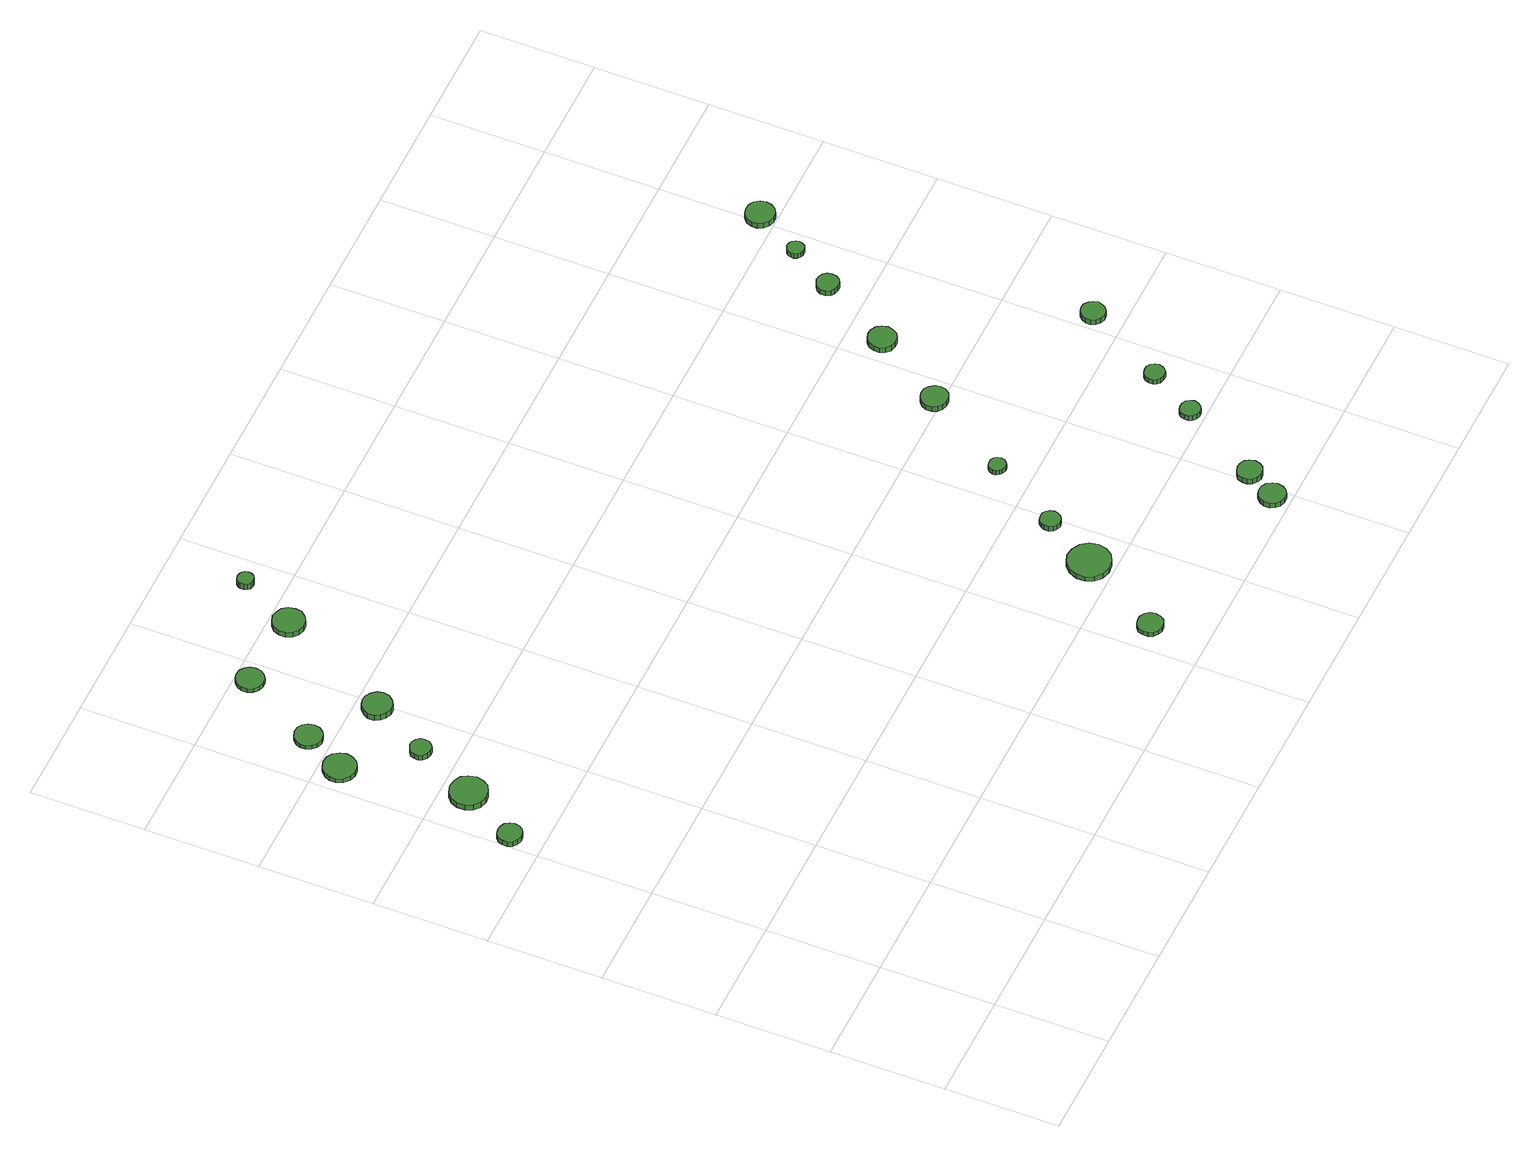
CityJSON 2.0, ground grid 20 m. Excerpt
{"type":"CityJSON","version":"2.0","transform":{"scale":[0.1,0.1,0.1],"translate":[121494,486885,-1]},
"CityObjects":{
"tree1":{"type":"SolitaryVegetationObject","attributes":{"function":"something"},"geometry":[{"type":"MultiSurface","lod":"1","boundaries":[[[0,1,2,3,4,5,6,7,8,9,10,11,12,13,14]],[[15,16,17,18,19,20,21,22,23,24,25,26,27,28,29]],[[0,29,28,1]],[[1,28,27,2]],[[2,27,26,3]],[[3,26,25,4]],[[4,25,24,5]],[[5,24,23,6]],[[6,23,22,7]],[[7,22,21,8]],[[8,21,20,9]],[[9,20,19,10]],[[10,19,18,11]],[[11,18,17,12]],[[12,17,16,13]],[[13,16,15,14]],[[14,15,29,0]]]}]},
"tree2":{"type":"SolitaryVegetationObject","attributes":{"function":"something"},"geometry":[{"type":"MultiSurface","lod":"1","boundaries":[[[30,31,32,33,34,35,36,37,38,39,40,41,42,43,44]],[[45,46,47,48,49,50,51,52,53,54,55,56,57,58,59]],[[30,59,58,31]],[[31,58,57,32]],[[32,57,56,33]],[[33,56,55,34]],[[34,55,54,35]],[[35,54,53,36]],[[36,53,52,37]],[[37,52,51,38]],[[38,51,50,39]],[[39,50,49,40]],[[40,49,48,41]],[[41,48,47,42]],[[42,47,46,43]],[[43,46,45,44]],[[44,45,59,30]]]}]},
"tree3":{"type":"SolitaryVegetationObject","attributes":{"function":"something"},"geometry":[{"type":"MultiSurface","lod":"1","boundaries":[[[60,61,62,63,64,65,66,67,68,69,70,71,72,73,74]],[[75,76,77,78,79,80,81,82,83,84,85,86,87,88,89]],[[60,89,88,61]],[[61,88,87,62]],[[62,87,86,63]],[[63,86,85,64]],[[64,85,84,65]],[[65,84,83,66]],[[66,83,82,67]],[[67,82,81,68]],[[68,81,80,69]],[[69,80,79,70]],[[70,79,78,71]],[[71,78,77,72]],[[72,77,76,73]],[[73,76,75,74]],[[74,75,89,60]]]}]},
"tree4":{"type":"SolitaryVegetationObject","attributes":{"function":"something"},"geometry":[{"type":"MultiSurface","lod":"1","boundaries":[[[90,91,92,93,94,95,96,97,98,99,100,101,102,103,104]],[[105,106,107,108,109,110,111,112,113,114,115,116,117,118,119]],[[90,119,118,91]],[[91,118,117,92]],[[92,117,116,93]],[[93,116,115,94]],[[94,115,114,95]],[[95,114,113,96]],[[96,113,112,97]],[[97,112,111,98]],[[98,111,110,99]],[[99,110,109,100]],[[100,109,108,101]],[[101,108,107,102]],[[102,107,106,103]],[[103,106,105,104]],[[104,105,119,90]]]}]},
"tree5":{"type":"SolitaryVegetationObject","attributes":{"function":"something"},"geometry":[{"type":"MultiSurface","lod":"1","boundaries":[[[120,121,122,123,124,125,126,127,128,129,130,131,132,133,134]],[[135,136,137,138,139,140,141,142,143,144,145,146,147,148,149]],[[120,149,148,121]],[[121,148,147,122]],[[122,147,146,123]],[[123,146,145,124]],[[124,145,144,125]],[[125,144,143,126]],[[126,143,142,127]],[[127,142,141,128]],[[128,141,140,129]],[[129,140,139,130]],[[130,139,138,131]],[[131,138,137,132]],[[132,137,136,133]],[[133,136,135,134]],[[134,135,149,120]]]}]},
"tree6":{"type":"SolitaryVegetationObject","attributes":{"function":"something"},"geometry":[{"type":"MultiSurface","lod":"1","boundaries":[[[150,151,152,153,154,155,156,157,158,159,160,161,162,163,164]],[[165,166,167,168,169,170,171,172,173,174,175,176,177,178,179]],[[150,179,178,151]],[[151,178,177,152]],[[152,177,176,153]],[[153,176,175,154]],[[154,175,174,155]],[[155,174,173,156]],[[156,173,172,157]],[[157,172,171,158]],[[158,171,170,159]],[[159,170,169,160]],[[160,169,168,161]],[[161,168,167,162]],[[162,167,166,163]],[[163,166,165,164]],[[164,165,179,150]]]}]},
"tree7":{"type":"SolitaryVegetationObject","attributes":{"function":"something"},"geometry":[{"type":"MultiSurface","lod":"1","boundaries":[[[180,181,182,183,184,185,186,187,188,189,190,191,192,193,194]],[[195,196,197,198,199,200,201,202,203,204,205,206,207,208,209]],[[180,209,208,181]],[[181,208,207,182]],[[182,207,206,183]],[[183,206,205,184]],[[184,205,204,185]],[[185,204,203,186]],[[186,203,202,187]],[[187,202,201,188]],[[188,201,200,189]],[[189,200,199,190]],[[190,199,198,191]],[[191,198,197,192]],[[192,197,196,193]],[[193,196,195,194]],[[194,195,209,180]]]}]},
"tree8":{"type":"SolitaryVegetationObject","attributes":{"function":"something"},"geometry":[{"type":"MultiSurface","lod":"1","boundaries":[[[210,211,212,213,214,215,216,217,218,219,220,221,222,223,224]],[[225,226,227,228,229,230,231,232,233,234,235,236,237,238,239]],[[210,239,238,211]],[[211,238,237,212]],[[212,237,236,213]],[[213,236,235,214]],[[214,235,234,215]],[[215,234,233,216]],[[216,233,232,217]],[[217,232,231,218]],[[218,231,230,219]],[[219,230,229,220]],[[220,229,228,221]],[[221,228,227,222]],[[222,227,226,223]],[[223,226,225,224]],[[224,225,239,210]]]}]},
"tree9":{"type":"SolitaryVegetationObject","attributes":{"function":"something"},"geometry":[{"type":"MultiSurface","lod":"1","boundaries":[[[240,241,242,243,244,245,246,247,248,249,250,251,252,253,254]],[[255,256,257,258,259,260,261,262,263,264,265,266,267,268,269]],[[240,269,268,241]],[[241,268,267,242]],[[242,267,266,243]],[[243,266,265,244]],[[244,265,264,245]],[[245,264,263,246]],[[246,263,262,247]],[[247,262,261,248]],[[248,261,260,249]],[[249,260,259,250]],[[250,259,258,251]],[[251,258,257,252]],[[252,257,256,253]],[[253,256,255,254]],[[254,255,269,240]]]}]},
"tree10":{"type":"SolitaryVegetationObject","attributes":{"function":"something"},"geometry":[{"type":"MultiSurface","lod":"1","boundaries":[[[270,271,272,273,274,275,276,277,278,279,280,281,282,283,284]],[[285,286,287,288,289,290,291,292,293,294,295,296,297,298,299]],[[270,299,298,271]],[[271,298,297,272]],[[272,297,296,273]],[[273,296,295,274]],[[274,295,294,275]],[[275,294,293,276]],[[276,293,292,277]],[[277,292,291,278]],[[278,291,290,279]],[[279,290,289,280]],[[280,289,288,281]],[[281,288,287,282]],[[282,287,286,283]],[[283,286,285,284]],[[284,285,299,270]]]}]},
"tree11":{"type":"SolitaryVegetationObject","attributes":{"function":"something"},"geometry":[{"type":"MultiSurface","lod":"1","boundaries":[[[300,301,302,303,304,305,306,307,308,309,310,311,312,313,314]],[[315,316,317,318,319,320,321,322,323,324,325,326,327,328,329]],[[300,329,328,301]],[[301,328,327,302]],[[302,327,326,303]],[[303,326,325,304]],[[304,325,324,305]],[[305,324,323,306]],[[306,323,322,307]],[[307,322,321,308]],[[308,321,320,309]],[[309,320,319,310]],[[310,319,318,311]],[[311,318,317,312]],[[312,317,316,313]],[[313,316,315,314]],[[314,315,329,300]]]}]},
"tree12":{"type":"SolitaryVegetationObject","attributes":{"function":"something"},"geometry":[{"type":"MultiSurface","lod":"1","boundaries":[[[330,331,332,333,334,335,336,337,338,339,340,341,342,343,344]],[[345,346,347,348,349,350,351,352,353,354,355,356,357,358,359]],[[330,359,358,331]],[[331,358,357,332]],[[332,357,356,333]],[[333,356,355,334]],[[334,355,354,335]],[[335,354,353,336]],[[336,353,352,337]],[[337,352,351,338]],[[338,351,350,339]],[[339,350,349,340]],[[340,349,348,341]],[[341,348,347,342]],[[342,347,346,343]],[[343,346,345,344]],[[344,345,359,330]]]}]},
"tree13":{"type":"SolitaryVegetationObject","attributes":{"function":"something"},"geometry":[{"type":"MultiSurface","lod":"1","boundaries":[[[360,361,362,363,364,365,366,367,368,369,370,371,372,373,374]],[[375,376,377,378,379,380,381,382,383,384,385,386,387,388,389]],[[360,389,388,361]],[[361,388,387,362]],[[362,387,386,363]],[[363,386,385,364]],[[364,385,384,365]],[[365,384,383,366]],[[366,383,382,367]],[[367,382,381,368]],[[368,381,380,369]],[[369,380,379,370]],[[370,379,378,371]],[[371,378,377,372]],[[372,377,376,373]],[[373,376,375,374]],[[374,375,389,360]]]}]},
"tree14":{"type":"SolitaryVegetationObject","attributes":{"function":"something"},"geometry":[{"type":"MultiSurface","lod":"1","boundaries":[[[390,391,392,393,394,395,396,397,398,399,400,401,402,403,404]],[[405,406,407,408,409,410,411,412,413,414,415,416,417,418,419]],[[390,419,418,391]],[[391,418,417,392]],[[392,417,416,393]],[[393,416,415,394]],[[394,415,414,395]],[[395,414,413,396]],[[396,413,412,397]],[[397,412,411,398]],[[398,411,410,399]],[[399,410,409,400]],[[400,409,408,401]],[[401,408,407,402]],[[402,407,406,403]],[[403,406,405,404]],[[404,405,419,390]]]}]},
"tree15":{"type":"SolitaryVegetationObject","attributes":{"function":"something"},"geometry":[{"type":"MultiSurface","lod":"1","boundaries":[[[420,421,422,423,424,425,426,427,428,429,430,431,432,433,434]],[[435,436,437,438,439,440,441,442,443,444,445,446,447,448,449]],[[420,449,448,421]],[[421,448,447,422]],[[422,447,446,423]],[[423,446,445,424]],[[424,445,444,425]],[[425,444,443,426]],[[426,443,442,427]],[[427,442,441,428]],[[428,441,440,429]],[[429,440,439,430]],[[430,439,438,431]],[[431,438,437,432]],[[432,437,436,433]],[[433,436,435,434]],[[434,435,449,420]]]}]},
"tree16":{"type":"SolitaryVegetationObject","attributes":{"function":"something"},"geometry":[{"type":"MultiSurface","lod":"1","boundaries":[[[450,451,452,453,454,455,456,457,458,459,460,461,462,463,464]],[[465,466,467,468,469,470,471,472,473,474,475,476,477,478,479]],[[450,479,478,451]],[[451,478,477,452]],[[452,477,476,453]],[[453,476,475,454]],[[454,475,474,455]],[[455,474,473,456]],[[456,473,472,457]],[[457,472,471,458]],[[458,471,470,459]],[[459,470,469,460]],[[460,469,468,461]],[[461,468,467,462]],[[462,467,466,463]],[[463,466,465,464]],[[464,465,479,450]]]}]},
"tree17":{"type":"SolitaryVegetationObject","attributes":{"function":"something"},"geometry":[{"type":"MultiSurface","lod":"1","boundaries":[[[480,481,482,483,484,485,486,487,488,489,490,491,492,493,494]],[[495,496,497,498,499,500,501,502,503,504,505,506,507,508,509]],[[480,509,508,481]],[[481,508,507,482]],[[482,507,506,483]],[[483,506,505,484]],[[484,505,504,485]],[[485,504,503,486]],[[486,503,502,487]],[[487,502,501,488]],[[488,501,500,489]],[[489,500,499,490]],[[490,499,498,491]],[[491,498,497,492]],[[492,497,496,493]],[[493,496,495,494]],[[494,495,509,480]]]}]},
"tree18":{"type":"SolitaryVegetationObject","attributes":{"function":"something"},"geometry":[{"type":"MultiSurface","lod":"1","boundaries":[[[510,511,512,513,514,515,516,517,518,519,520,521,522,523,524]],[[525,526,527,528,529,530,531,532,533,534,535,536,537,538,539]],[[510,539,538,511]],[[511,538,537,512]],[[512,537,536,513]],[[513,536,535,514]],[[514,535,534,515]],[[515,534,533,516]],[[516,533,532,517]],[[517,532,531,518]],[[518,531,530,519]],[[519,530,529,520]],[[520,529,528,521]],[[521,528,527,522]],[[522,527,526,523]],[[523,526,525,524]],[[524,525,539,510]]]}]},
"tree19":{"type":"SolitaryVegetationObject","attributes":{"function":"something"},"geometry":[{"type":"MultiSurface","lod":"1","boundaries":[[[540,541,542,543,544,545,546,547,548,549,550,551,552,553,554]],[[555,556,557,558,559,560,561,562,563,564,565,566,567,568,569]],[[540,569,568,541]],[[541,568,567,542]],[[542,567,566,543]],[[543,566,565,544]],[[544,565,564,545]],[[545,564,563,546]],[[546,563,562,547]],[[547,562,561,548]],[[548,561,560,549]],[[549,560,559,550]],[[550,559,558,551]],[[551,558,557,552]],[[552,557,556,553]],[[553,556,555,554]],[[554,555,569,540]]]}]},
"tree20":{"type":"SolitaryVegetationObject","attributes":{"function":"something"},"geometry":[{"type":"MultiSurface","lod":"1","boundaries":[[[570,571,572,573,574,575,576,577,578,579,580,581,582,583,584]],[[585,586,587,588,589,590,591,592,593,594,595,596,597,598,599]],[[570,599,598,571]],[[571,598,597,572]],[[572,597,596,573]],[[573,596,595,574]],[[574,595,594,575]],[[575,594,593,576]],[[576,593,592,577]],[[577,592,591,578]],[[578,591,590,579]],[[579,590,589,580]],[[580,589,588,581]],[[581,588,587,582]],[[582,587,586,583]],[[583,586,585,584]],[[584,585,599,570]]]}]},
"tree21":{"type":"SolitaryVegetationObject","attributes":{"function":"something"},"geometry":[{"type":"MultiSurface","lod":"1","boundaries":[[[600,601,602,603,604,605,606,607,608,609,610,611,612,613,614]],[[615,616,617,618,619,620,621,622,623,624,625,626,627,628,629]],[[600,629,628,601]],[[601,628,627,602]],[[602,627,626,603]],[[603,626,625,604]],[[604,625,624,605]],[[605,624,623,606]],[[606,623,622,607]],[[607,622,621,608]],[[608,621,620,609]],[[609,620,619,610]],[[610,619,618,611]],[[611,618,617,612]],[[612,617,616,613]],[[613,616,615,614]],[[614,615,629,600]]]}]},
"tree22":{"type":"SolitaryVegetationObject","attributes":{"function":"something"},"geometry":[{"type":"MultiSurface","lod":"1","boundaries":[[[630,631,632,633,634,635,636,637,638,639,640,641,642,643,644]],[[645,646,647,648,649,650,651,652,653,654,655,656,657,658,659]],[[630,659,658,631]],[[631,658,657,632]],[[632,657,656,633]],[[633,656,655,634]],[[634,655,654,635]],[[635,654,653,636]],[[636,653,652,637]],[[637,652,651,638]],[[638,651,650,639]],[[639,650,649,640]],[[640,649,648,641]],[[641,648,647,642]],[[642,647,646,643]],[[643,646,645,644]],[[644,645,659,630]]]}]},
"tree23":{"type":"SolitaryVegetationObject","attributes":{"function":"something"},"geometry":[{"type":"MultiSurface","lod":"1","boundaries":[[[660,661,662,663,664,665,666,667,668,669,670,671,672,673,674]],[[675,676,677,678,679,680,681,682,683,684,685,686,687,688,689]],[[660,689,688,661]],[[661,688,687,662]],[[662,687,686,663]],[[663,686,685,664]],[[664,685,684,665]],[[665,684,683,666]],[[666,683,682,667]],[[667,682,681,668]],[[668,681,680,669]],[[669,680,679,670]],[[670,679,678,671]],[[671,678,677,672]],[[672,677,676,673]],[[673,676,675,674]],[[674,675,689,660]]]}]}
},
"vertices":[
[42,858,17],[40,866,17],[35,873,17],[28,877,17],[19,878,17],[11,876,17],[4,870,17],[1,862,17],[1,853,17],[4,845,17],[11,840,17],[19,837,17],[28,838,17],[35,842,17],[40,849,17],[40,849,6],[35,842,6],[28,838,6],[19,837,6],[11,840,6],[4,845,6],[1,853,6],[1,862,6],[4,870,6],[11,876,6],[19,878,6],[28,877,6],[35,873,6],[40,866,6],[42,858,6],
[109,954,18],[106,967,18],[99,978,18],[87,984,18],[74,986,18],[61,982,18],[51,973,18],[46,961,18],[46,947,18],[51,935,18],[61,926,18],[74,922,18],[87,924,18],[99,930,18],[106,941,18],[106,941,6],[99,930,6],[87,924,6],[74,922,6],[61,926,6],[51,935,6],[46,947,6],[46,961,6],[51,973,6],[61,982,6],[74,986,6],[87,984,6],[99,978,6],[106,967,6],[109,954,6],
[74,1166,15],[71,1177,15],[64,1187,15],[54,1193,15],[42,1194,15],[31,1190,15],[22,1182,15],[17,1172,15],[17,1160,15],[22,1149,15],[31,1141,15],[42,1137,15],[54,1139,15],[64,1144,15],[71,1154,15],[71,1154,6],[64,1144,6],[54,1139,6],[42,1137,6],[31,1141,6],[22,1149,6],[17,1160,6],[17,1172,6],[22,1182,6],[31,1190,6],[42,1194,6],[54,1193,6],[64,1187,6],[71,1177,6],[74,1166,6],
[151,1063,17],[150,1070,17],[145,1076,17],[139,1080,17],[131,1081,17],[124,1078,17],[118,1073,17],[115,1066,17],[115,1059,17],[118,1052,17],[124,1047,17],[131,1045,17],[139,1045,17],[145,1049,17],[150,1055,17],[150,1055,6],[145,1049,6],[139,1045,6],[131,1045,6],[124,1047,6],[118,1052,6],[115,1059,6],[115,1066,6],[118,1073,6],[124,1078,6],[131,1081,6],[139,1080,6],[145,1076,6],[150,1070,6],[151,1063,6],
[111,1239,14],[109,1249,14],[103,1257,14],[95,1262,14],[85,1263,14],[75,1259,14],[68,1253,14],[64,1244,14],[64,1234,14],[68,1225,14],[75,1218,14],[85,1215,14],[95,1216,14],[103,1221,14],[109,1229,14],[109,1229,6],[103,1221,6],[95,1216,6],[85,1215,6],[75,1218,6],[68,1225,6],[64,1234,6],[64,1244,6],[68,1253,6],[75,1259,6],[85,1263,6],[95,1262,6],[103,1257,6],[109,1249,6],[111,1239,6],
[216,1164,18],[214,1174,18],[207,1182,18],[198,1188,18],[188,1189,18],[178,1186,18],[170,1178,18],[165,1169,18],[165,1158,18],[170,1149,18],[178,1142,18],[188,1138,18],[198,1139,18],[207,1145,18],[214,1153,18],[214,1153,6],[207,1145,6],[198,1139,6],[188,1138,6],[178,1142,6],[170,1149,6],[165,1158,6],[165,1169,6],[170,1178,6],[178,1186,6],[188,1189,6],[198,1188,6],[207,1182,6],[214,1174,6],[216,1164,6],
[186,1374,14],[184,1384,14],[178,1392,14],[170,1397,14],[160,1398,14],[151,1395,14],[143,1388,14],[139,1379,14],[139,1369,14],[143,1360,14],[151,1353,14],[160,1350,14],[170,1351,14],[178,1356,14],[184,1364,14],[184,1364,6],[178,1356,6],[170,1351,6],[160,1350,6],[151,1353,6],[143,1360,6],[139,1369,6],[139,1379,6],[143,1388,6],[151,1395,6],[160,1398,6],[170,1397,6],[178,1392,6],[184,1384,6],[186,1374,6],
[327,1366,17],[325,1378,17],[318,1387,17],[308,1392,17],[297,1394,17],[286,1390,17],[278,1383,17],[273,1372,17],[273,1361,17],[278,1350,17],[286,1343,17],[297,1339,17],[308,1340,17],[318,1346,17],[325,1355,17],[325,1355,6],[318,1346,6],[308,1340,6],[297,1339,6],[286,1343,6],[278,1350,6],[273,1361,6],[273,1372,6],[278,1383,6],[286,1390,6],[297,1394,6],[308,1392,6],[318,1387,6],[325,1378,6],[327,1366,6],
[366,1465,21],[365,1471,21],[362,1475,21],[357,1478,21],[351,1479,21],[345,1477,21],[341,1473,21],[339,1468,21],[339,1462,21],[341,1457,21],[345,1453,21],[351,1451,21],[357,1452,21],[362,1455,21],[365,1459,21],[365,1459,8],[362,1455,8],[357,1452,8],[351,1451,8],[345,1453,8],[341,1457,8],[339,1462,8],[339,1468,8],[341,1473,8],[345,1477,8],[351,1479,8],[357,1478,8],[362,1475,8],[365,1471,8],[366,1465,8],
[871,99,16],[869,108,16],[864,115,16],[856,120,16],[847,120,16],[838,118,16],[831,112,16],[828,103,16],[828,94,16],[831,86,16],[838,80,16],[847,77,16],[856,78,16],[864,82,16],[869,90,16],[869,90,7],[864,82,7],[856,78,7],[847,77,7],[838,80,7],[831,86,7],[828,94,7],[828,103,7],[831,112,7],[838,118,7],[847,120,7],[856,120,7],[864,115,7],[869,108,7],[871,99,7],
[971,243,16],[968,258,16],[959,270,16],[945,278,16],[930,280,16],[915,275,16],[904,264,16],[898,250,16],[898,235,16],[904,221,16],[915,211,16],[930,206,16],[945,208,16],[959,215,16],[968,228,16],[968,228,6],[959,215,6],[945,208,6],[930,206,6],[915,211,6],[904,221,6],[898,235,6],[898,250,6],[904,264,6],[915,275,6],[930,280,6],[945,278,6],[959,270,6],[968,258,6],[971,243,6],
[1009,336,16],[1007,343,16],[1003,349,16],[997,353,16],[989,353,16],[982,351,16],[977,346,16],[974,340,16],[974,332,16],[977,325,16],[982,321,16],[989,318,16],[997,319,16],[1003,323,16],[1007,329,16],[1007,329,6],[1003,323,6],[997,319,6],[989,318,6],[982,321,6],[977,325,6],[974,332,6],[974,340,6],[977,346,6],[982,351,6],[989,353,6],[997,353,6],[1003,349,6],[1007,343,6],[1009,336,6],
[1207,32,16],[1205,41,16],[1200,49,16],[1192,54,16],[1182,55,16],[1173,52,16],[1166,45,16],[1162,37,16],[1162,27,16],[1166,19,16],[1173,12,16],[1182,9,16],[1192,10,16],[1200,15,16],[1205,23,16],[1205,23,6],[1200,15,6],[1192,10,6],[1182,9,6],[1173,12,6],[1166,19,6],[1162,27,6],[1162,37,6],[1166,45,6],[1173,52,6],[1182,55,6],[1192,54,6],[1200,49,6],[1205,41,6],[1207,32,6],
[1080,461,16],[1079,467,16],[1075,472,16],[1070,475,16],[1064,475,16],[1058,474,16],[1054,470,16],[1051,464,16],[1051,458,16],[1054,453,16],[1058,449,16],[1064,447,16],[1070,447,16],[1075,450,16],[1079,455,16],[1079,455,6],[1075,450,6],[1070,447,6],[1064,447,6],[1058,449,6],[1054,453,6],[1051,458,6],[1051,464,6],[1054,470,6],[1058,474,6],[1064,475,6],[1070,475,6],[1075,472,6],[1079,467,6],[1080,461,6],
[1237,85,17],[1235,94,17],[1230,101,17],[1222,105,17],[1213,106,17],[1205,103,17],[1198,98,17],[1195,89,17],[1195,81,17],[1198,73,17],[1205,67,17],[1213,64,17],[1222,65,17],[1230,69,17],[1235,76,17],[1235,76,6],[1230,69,6],[1222,65,6],[1213,64,6],[1205,67,6],[1198,73,6],[1195,81,6],[1195,89,6],[1198,98,6],[1205,103,6],[1213,106,6],[1222,105,6],[1230,101,6],[1235,94,6],[1237,85,6],
[1182,612,17],[1180,621,17],[1174,629,17],[1166,634,17],[1156,635,17],[1147,632,17],[1140,626,17],[1136,617,17],[1136,607,17],[1140,598,17],[1147,592,17],[1156,589,17],[1166,590,17],[1174,594,17],[1180,602,17],[1180,602,6],[1174,594,6],[1166,590,6],[1156,589,6],[1147,592,6],[1140,598,6],[1136,607,6],[1136,617,6],[1140,626,6],[1147,632,6],[1156,635,6],[1166,634,6],[1174,629,6],[1180,621,6],[1182,612,6],
[1317,226,17],[1315,233,17],[1311,239,17],[1305,242,17],[1298,243,17],[1291,241,17],[1285,236,17],[1283,229,17],[1283,222,17],[1285,216,17],[1291,211,17],[1298,209,17],[1305,209,17],[1311,213,17],[1315,219,17],[1315,219,6],[1311,213,6],[1305,209,6],[1298,209,6],[1291,211,6],[1285,216,6],[1283,222,6],[1283,229,6],[1285,236,6],[1291,241,6],[1298,243,6],[1305,242,6],[1311,239,6],[1315,233,6],[1317,226,6],
[1367,310,16],[1365,317,16],[1361,323,16],[1355,327,16],[1347,327,16],[1340,325,16],[1335,320,16],[1332,314,16],[1332,306,16],[1335,300,16],[1340,295,16],[1347,293,16],[1355,293,16],[1361,297,16],[1365,303,16],[1365,303,6],[1361,297,6],[1355,293,6],[1347,293,6],[1340,295,6],[1335,300,6],[1332,306,6],[1332,314,6],[1335,320,6],[1340,325,6],[1347,327,6],[1355,327,6],[1361,323,6],[1365,317,6],[1367,310,6],
[1267,740,17],[1264,750,17],[1259,758,17],[1250,763,17],[1240,764,17],[1230,761,17],[1223,754,17],[1219,745,17],[1219,735,17],[1223,726,17],[1230,719,17],[1240,716,17],[1250,717,17],[1259,722,17],[1264,730,17],[1264,730,6],[1259,722,6],[1250,717,6],[1240,716,6],[1230,719,6],[1223,726,6],[1219,735,6],[1219,745,6],[1223,754,6],[1230,761,6],[1240,764,6],[1250,763,6],[1259,758,6],[1264,750,6],[1267,740,6],
[1451,453,17],[1449,461,17],[1444,468,17],[1437,473,17],[1428,474,17],[1420,471,17],[1414,465,17],[1410,457,17],[1410,449,17],[1414,441,17],[1420,435,17],[1428,432,17],[1437,433,17],[1444,438,17],[1449,445,17],[1449,445,6],[1444,438,6],[1437,433,6],[1428,432,6],[1420,435,6],[1414,441,6],[1410,449,6],[1410,457,6],[1414,465,6],[1420,471,6],[1428,474,6],[1437,473,6],[1444,468,6],[1449,461,6],[1451,453,6],
[1335,868,17],[1334,876,17],[1329,882,17],[1322,886,17],[1314,887,17],[1307,884,17],[1301,879,17],[1297,872,17],[1297,864,17],[1301,856,17],[1307,851,17],[1314,849,17],[1322,849,17],[1329,853,17],[1334,860,17],[1334,860,6],[1329,853,6],[1322,849,6],[1314,849,6],[1307,851,6],[1301,856,6],[1297,864,6],[1297,872,6],[1301,879,6],[1307,884,6],[1314,887,6],[1322,886,6],[1329,882,6],[1334,876,6],[1335,868,6],
[1380,945,16],[1378,951,16],[1375,956,16],[1370,959,16],[1363,960,16],[1358,958,16],[1353,954,16],[1351,948,16],[1351,942,16],[1353,937,16],[1358,933,16],[1363,931,16],[1370,931,16],[1375,934,16],[1378,939,16],[1378,939,6],[1375,934,6],[1370,931,6],[1363,931,6],[1358,933,6],[1353,937,6],[1351,942,6],[1351,948,6],[1353,954,6],[1358,958,6],[1363,960,6],[1370,959,6],[1375,956,6],[1378,951,6],[1380,945,6],
[1436,1027,17],[1434,1037,17],[1428,1046,17],[1419,1051,17],[1409,1052,17],[1399,1049,17],[1391,1042,17],[1387,1032,17],[1387,1022,17],[1391,1013,17],[1399,1006,17],[1409,1003,17],[1419,1004,17],[1428,1009,17],[1434,1017,17],[1434,1017,6],[1428,1009,6],[1419,1004,6],[1409,1003,6],[1399,1006,6],[1391,1013,6],[1387,1022,6],[1387,1032,6],[1391,1042,6],[1399,1049,6],[1409,1052,6],[1419,1051,6],[1428,1046,6],[1434,1037,6],[1436,1027,6]
]}
